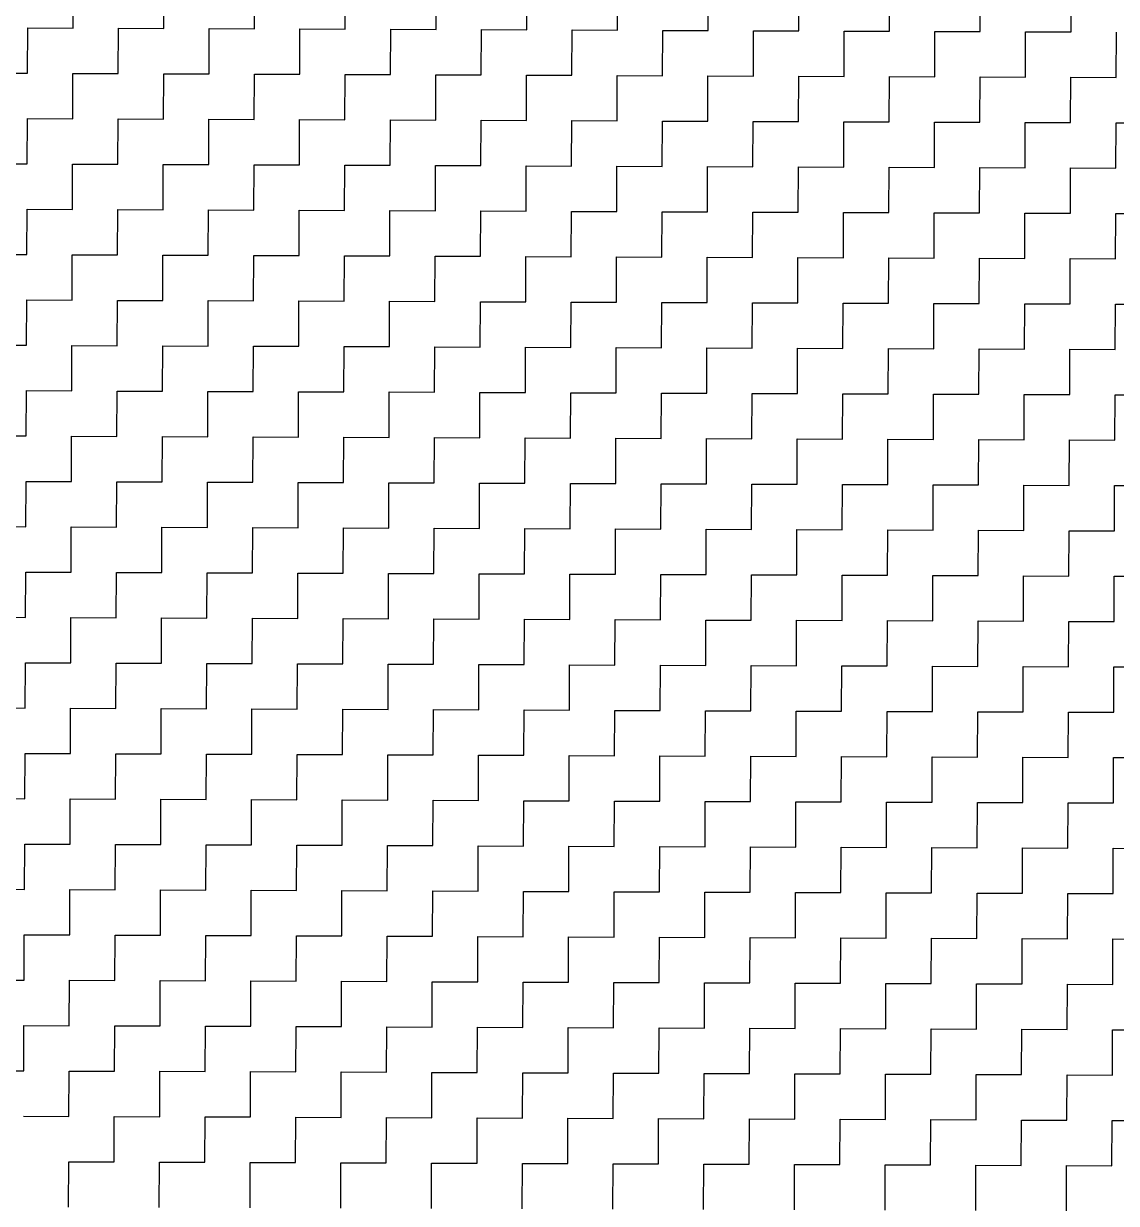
# Model space of a CAD drawing. Header units: metres. Extents: x 274536 to 279488, y 2074615 to 2078106.
# Drawn here: x 279005.1 to 279127.9, y 2076649.1 to 2076781.8 of the extents above; entities that cross this region are included whole.
import ezdxf

# ---------------------------------------------------------------- set-up
doc = ezdxf.new("R2010")
doc.units = ezdxf.units.M
doc.layers.add('POLY_HATCH', color=12, linetype='Continuous')

msp = doc.modelspace()

# ---------------------------------------------------------------- linework, layer by layer
at = {"layer": 'POLY_HATCH', "linetype": 'Continuous'}
for p, q in [((279010.63, 2076781.3), (279010.65, 2076786.4)), ((279020.83, 2076781.26), (279020.85, 2076786.36)), ((279031.03, 2076781.22), (279031.05, 2076786.32)), ((279041.23, 2076781.18), (279041.25, 2076786.28)), ((279051.44, 2076781.14), (279051.46, 2076786.24)), ((279061.64, 2076781.1), (279061.66, 2076786.2)), ((279071.84, 2076781.06), (279071.86, 2076786.16)), ((279082.04, 2076781.02), (279082.06, 2076786.12)), ((279092.24, 2076780.98), (279092.26, 2076786.08)), ((279102.44, 2076780.94), (279102.46, 2076786.04)), ((279112.64, 2076780.9), (279112.66, 2076786)), ((279122.84, 2076780.86), (279122.86, 2076785.97)), ((279005.51, 2076776.22), (279005.53, 2076781.32)), ((279005.53, 2076781.32), (279010.63, 2076781.3)), ((279015.71, 2076776.18), (279015.73, 2076781.28)), ((279015.73, 2076781.28), (279020.83, 2076781.26)), ((279025.91, 2076776.14), (279025.93, 2076781.24)), ((279025.93, 2076781.24), (279031.03, 2076781.22)), ((279036.11, 2076776.1), (279036.13, 2076781.2)), ((279036.13, 2076781.2), (279041.23, 2076781.18)), ((279046.32, 2076776.06), (279046.34, 2076781.16)), ((279046.34, 2076781.16), (279051.44, 2076781.14)), ((279056.52, 2076776.02), (279056.54, 2076781.12)), ((279056.54, 2076781.12), (279061.64, 2076781.1)), ((279066.72, 2076775.98), (279066.74, 2076781.08)), ((279066.74, 2076781.08), (279071.84, 2076781.06)), ((279076.92, 2076775.94), (279076.94, 2076781.04)), ((279076.94, 2076781.04), (279082.04, 2076781.02)), ((279087.12, 2076775.9), (279087.14, 2076781)), ((279087.14, 2076781), (279092.24, 2076780.98)), ((279097.32, 2076775.86), (279097.34, 2076780.96)), ((279097.34, 2076780.96), (279102.44, 2076780.94)), ((279107.52, 2076775.82), (279107.54, 2076780.92)), ((279107.54, 2076780.92), (279112.64, 2076780.9)), ((279117.72, 2076775.78), (279117.74, 2076780.88)), ((279117.74, 2076780.88), (279122.84, 2076780.86)), ((279127.92, 2076775.74), (279127.94, 2076780.85)), ((279000.41, 2076776.24), (279005.51, 2076776.22)), ((279010.59, 2076771.1), (279010.61, 2076776.2)), ((279010.61, 2076776.2), (279015.71, 2076776.18)), ((279020.79, 2076771.06), (279020.81, 2076776.16)), ((279020.81, 2076776.16), (279025.91, 2076776.14)), ((279030.99, 2076771.02), (279031.01, 2076776.12)), ((279031.01, 2076776.12), (279036.11, 2076776.1)), ((279041.2, 2076770.98), (279041.22, 2076776.08)), ((279041.22, 2076776.08), (279046.32, 2076776.06)), ((279051.4, 2076770.94), (279051.42, 2076776.04)), ((279051.42, 2076776.04), (279056.52, 2076776.02)), ((279061.6, 2076770.9), (279061.62, 2076776)), ((279061.62, 2076776), (279066.72, 2076775.98)), ((279071.8, 2076770.86), (279071.82, 2076775.96)), ((279071.82, 2076775.96), (279076.92, 2076775.94)), ((279082, 2076770.82), (279082.02, 2076775.92)), ((279082.02, 2076775.92), (279087.12, 2076775.9)), ((279092.2, 2076770.78), (279092.22, 2076775.88)), ((279092.22, 2076775.88), (279097.32, 2076775.86)), ((279102.4, 2076770.74), (279102.42, 2076775.84)), ((279102.42, 2076775.84), (279107.52, 2076775.82)), ((279112.6, 2076770.7), (279112.62, 2076775.8)), ((279112.62, 2076775.8), (279117.72, 2076775.78)), ((279122.8, 2076770.66), (279122.82, 2076775.76)), ((279122.82, 2076775.76), (279127.92, 2076775.74)), ((279005.47, 2076766.02), (279005.49, 2076771.12)), ((279005.49, 2076771.12), (279010.59, 2076771.1)), ((279015.67, 2076765.98), (279015.69, 2076771.08)), ((279015.69, 2076771.08), (279020.79, 2076771.06)), ((279025.87, 2076765.94), (279025.89, 2076771.04)), ((279025.89, 2076771.04), (279030.99, 2076771.02)), ((279036.08, 2076765.9), (279036.1, 2076771)), ((279036.1, 2076771), (279041.2, 2076770.98)), ((279046.28, 2076765.86), (279046.3, 2076770.96)), ((279046.3, 2076770.96), (279051.4, 2076770.94)), ((279056.48, 2076765.82), (279056.5, 2076770.92)), ((279056.5, 2076770.92), (279061.6, 2076770.9)), ((279066.68, 2076765.78), (279066.7, 2076770.88)), ((279066.7, 2076770.88), (279071.8, 2076770.86)), ((279076.88, 2076765.74), (279076.9, 2076770.84)), ((279076.9, 2076770.84), (279082, 2076770.82)), ((279087.08, 2076765.7), (279087.1, 2076770.8)), ((279087.1, 2076770.8), (279092.2, 2076770.78)), ((279097.28, 2076765.66), (279097.3, 2076770.76)), ((279097.3, 2076770.76), (279102.4, 2076770.74)), ((279107.48, 2076765.62), (279107.5, 2076770.72)), ((279107.5, 2076770.72), (279112.6, 2076770.7)), ((279117.68, 2076765.58), (279117.7, 2076770.68)), ((279117.7, 2076770.68), (279122.8, 2076770.66)), ((279127.89, 2076765.54), (279127.91, 2076770.64)), ((279127.91, 2076770.64), (279133.01, 2076770.62)), ((279000.37, 2076766.04), (279005.47, 2076766.02)), ((279010.55, 2076760.9), (279010.57, 2076766)), ((279010.57, 2076766), (279015.67, 2076765.98)), ((279020.75, 2076760.86), (279020.77, 2076765.96)), ((279020.77, 2076765.96), (279025.87, 2076765.94)), ((279030.96, 2076760.82), (279030.97, 2076765.92)), ((279030.97, 2076765.92), (279036.08, 2076765.9)), ((279041.16, 2076760.78), (279041.18, 2076765.88)), ((279041.18, 2076765.88), (279046.28, 2076765.86)), ((279051.36, 2076760.74), (279051.38, 2076765.84)), ((279051.38, 2076765.84), (279056.48, 2076765.82)), ((279061.56, 2076760.7), (279061.58, 2076765.8)), ((279061.58, 2076765.8), (279066.68, 2076765.78)), ((279071.76, 2076760.66), (279071.78, 2076765.76)), ((279071.78, 2076765.76), (279076.88, 2076765.74)), ((279081.96, 2076760.62), (279081.98, 2076765.72)), ((279081.98, 2076765.72), (279087.08, 2076765.7)), ((279092.16, 2076760.58), (279092.18, 2076765.68)), ((279092.18, 2076765.68), (279097.28, 2076765.66)), ((279102.36, 2076760.54), (279102.38, 2076765.64)), ((279102.38, 2076765.64), (279107.48, 2076765.62)), ((279112.56, 2076760.5), (279112.58, 2076765.6)), ((279112.58, 2076765.6), (279117.68, 2076765.58)), ((279122.77, 2076760.46), (279122.79, 2076765.56)), ((279122.79, 2076765.56), (279127.89, 2076765.54)), ((279005.43, 2076755.81), (279005.45, 2076760.91)), ((279005.45, 2076760.91), (279010.55, 2076760.9)), ((279015.63, 2076755.77), (279015.65, 2076760.88)), ((279015.65, 2076760.88), (279020.75, 2076760.86)), ((279025.83, 2076755.74), (279025.85, 2076760.84)), ((279025.85, 2076760.84), (279030.96, 2076760.82)), ((279036.04, 2076755.7), (279036.06, 2076760.8)), ((279036.06, 2076760.8), (279041.16, 2076760.78)), ((279046.24, 2076755.66), (279046.26, 2076760.76)), ((279046.26, 2076760.76), (279051.36, 2076760.74)), ((279056.44, 2076755.62), (279056.46, 2076760.72)), ((279056.46, 2076760.72), (279061.56, 2076760.7)), ((279066.64, 2076755.58), (279066.66, 2076760.68)), ((279066.66, 2076760.68), (279071.76, 2076760.66)), ((279076.84, 2076755.54), (279076.86, 2076760.64)), ((279076.86, 2076760.64), (279081.96, 2076760.62)), ((279087.04, 2076755.5), (279087.06, 2076760.6)), ((279087.06, 2076760.6), (279092.16, 2076760.58)), ((279097.24, 2076755.46), (279097.26, 2076760.56)), ((279097.26, 2076760.56), (279102.36, 2076760.54)), ((279107.44, 2076755.42), (279107.46, 2076760.52)), ((279107.46, 2076760.52), (279112.56, 2076760.5)), ((279117.65, 2076755.38), (279117.66, 2076760.48)), ((279117.66, 2076760.48), (279122.77, 2076760.46)), ((279127.85, 2076755.34), (279127.87, 2076760.44)), ((279127.87, 2076760.44), (279132.97, 2076760.42)), ((279000.33, 2076755.83), (279005.43, 2076755.81)), ((279010.51, 2076750.69), (279010.53, 2076755.79)), ((279010.53, 2076755.79), (279015.63, 2076755.77)), ((279020.71, 2076750.65), (279020.73, 2076755.76)), ((279020.73, 2076755.76), (279025.83, 2076755.74)), ((279030.92, 2076750.62), (279030.94, 2076755.72)), ((279030.94, 2076755.72), (279036.04, 2076755.7)), ((279041.12, 2076750.58), (279041.14, 2076755.68)), ((279041.14, 2076755.68), (279046.24, 2076755.66)), ((279051.32, 2076750.54), (279051.34, 2076755.64)), ((279051.34, 2076755.64), (279056.44, 2076755.62)), ((279061.52, 2076750.5), (279061.54, 2076755.6)), ((279061.54, 2076755.6), (279066.64, 2076755.58)), ((279071.72, 2076750.46), (279071.74, 2076755.56)), ((279071.74, 2076755.56), (279076.84, 2076755.54)), ((279081.92, 2076750.42), (279081.94, 2076755.52)), ((279081.94, 2076755.52), (279087.04, 2076755.5)), ((279092.12, 2076750.38), (279092.14, 2076755.48)), ((279092.14, 2076755.48), (279097.24, 2076755.46)), ((279102.32, 2076750.34), (279102.34, 2076755.44)), ((279102.34, 2076755.44), (279107.44, 2076755.42)), ((279112.52, 2076750.3), (279112.54, 2076755.4)), ((279112.54, 2076755.4), (279117.65, 2076755.38)), ((279122.73, 2076750.26), (279122.75, 2076755.36)), ((279122.75, 2076755.36), (279127.85, 2076755.34)), ((279005.39, 2076745.61), (279005.41, 2076750.71)), ((279005.41, 2076750.71), (279010.51, 2076750.69)), ((279015.59, 2076745.57), (279015.61, 2076750.67)), ((279015.61, 2076750.67), (279020.71, 2076750.65)), ((279025.8, 2076745.53), (279025.82, 2076750.64)), ((279025.82, 2076750.64), (279030.92, 2076750.62)), ((279036, 2076745.5), (279036.02, 2076750.6)), ((279036.02, 2076750.6), (279041.12, 2076750.58)), ((279046.2, 2076745.46), (279046.22, 2076750.56)), ((279046.22, 2076750.56), (279051.32, 2076750.54)), ((279056.4, 2076745.42), (279056.42, 2076750.52)), ((279056.42, 2076750.52), (279061.52, 2076750.5)), ((279066.6, 2076745.38), (279066.62, 2076750.48)), ((279066.62, 2076750.48), (279071.72, 2076750.46)), ((279076.8, 2076745.34), (279076.82, 2076750.44)), ((279076.82, 2076750.44), (279081.92, 2076750.42)), ((279087, 2076745.3), (279087.02, 2076750.4)), ((279087.02, 2076750.4), (279092.12, 2076750.38)), ((279097.2, 2076745.26), (279097.22, 2076750.36)), ((279097.22, 2076750.36), (279102.32, 2076750.34)), ((279107.4, 2076745.22), (279107.42, 2076750.32)), ((279107.42, 2076750.32), (279112.52, 2076750.3)), ((279117.61, 2076745.18), (279117.63, 2076750.28)), ((279117.63, 2076750.28), (279122.73, 2076750.26)), ((279127.81, 2076745.14), (279127.83, 2076750.24)), ((279127.83, 2076750.24), (279132.93, 2076750.22)), ((279000.29, 2076745.63), (279005.39, 2076745.61)), ((279010.47, 2076740.49), (279010.49, 2076745.59)), ((279010.49, 2076745.59), (279015.59, 2076745.57)), ((279020.68, 2076740.45), (279020.7, 2076745.55)), ((279020.7, 2076745.55), (279025.8, 2076745.53)), ((279030.88, 2076740.41), (279030.9, 2076745.51)), ((279030.9, 2076745.51), (279036, 2076745.5)), ((279041.08, 2076740.37), (279041.1, 2076745.48)), ((279041.1, 2076745.48), (279046.2, 2076745.46)), ((279051.28, 2076740.34), (279051.3, 2076745.44)), ((279051.3, 2076745.44), (279056.4, 2076745.42)), ((279061.48, 2076740.3), (279061.5, 2076745.4)), ((279061.5, 2076745.4), (279066.6, 2076745.38)), ((279071.68, 2076740.26), (279071.7, 2076745.36)), ((279071.7, 2076745.36), (279076.8, 2076745.34)), ((279081.88, 2076740.22), (279081.9, 2076745.32)), ((279081.9, 2076745.32), (279087, 2076745.3)), ((279092.08, 2076740.18), (279092.1, 2076745.28)), ((279092.1, 2076745.28), (279097.2, 2076745.26)), ((279102.28, 2076740.14), (279102.3, 2076745.24)), ((279102.3, 2076745.24), (279107.4, 2076745.22)), ((279112.49, 2076740.1), (279112.51, 2076745.2)), ((279112.51, 2076745.2), (279117.61, 2076745.18)), ((279122.69, 2076740.06), (279122.71, 2076745.16)), ((279122.71, 2076745.16), (279127.81, 2076745.14)), ((279005.35, 2076735.41), (279005.37, 2076740.51)), ((279005.37, 2076740.51), (279010.47, 2076740.49)), ((279015.56, 2076735.37), (279015.57, 2076740.47)), ((279015.57, 2076740.47), (279020.68, 2076740.45)), ((279025.76, 2076735.33), (279025.78, 2076740.43)), ((279025.78, 2076740.43), (279030.88, 2076740.41)), ((279035.96, 2076735.29), (279035.98, 2076740.39)), ((279035.98, 2076740.39), (279041.08, 2076740.37)), ((279046.16, 2076735.25), (279046.18, 2076740.36)), ((279046.18, 2076740.36), (279051.28, 2076740.34)), ((279056.36, 2076735.22), (279056.38, 2076740.32)), ((279056.38, 2076740.32), (279061.48, 2076740.3)), ((279066.56, 2076735.18), (279066.58, 2076740.28)), ((279066.58, 2076740.28), (279071.68, 2076740.26)), ((279076.76, 2076735.14), (279076.78, 2076740.24)), ((279076.78, 2076740.24), (279081.88, 2076740.22)), ((279086.96, 2076735.1), (279086.98, 2076740.2)), ((279086.98, 2076740.2), (279092.08, 2076740.18)), ((279097.16, 2076735.06), (279097.18, 2076740.16)), ((279097.18, 2076740.16), (279102.28, 2076740.14)), ((279107.37, 2076735.02), (279107.39, 2076740.12)), ((279107.39, 2076740.12), (279112.49, 2076740.1)), ((279117.57, 2076734.98), (279117.59, 2076740.08)), ((279117.59, 2076740.08), (279122.69, 2076740.06)), ((279127.77, 2076734.94), (279127.79, 2076740.04)), ((279127.79, 2076740.04), (279132.89, 2076740.02)), ((279000.25, 2076735.43), (279005.35, 2076735.41)), ((279010.43, 2076730.29), (279010.45, 2076735.39)), ((279010.45, 2076735.39), (279015.56, 2076735.37)), ((279020.64, 2076730.25), (279020.66, 2076735.35)), ((279020.66, 2076735.35), (279025.76, 2076735.33)), ((279030.84, 2076730.21), (279030.86, 2076735.31)), ((279030.86, 2076735.31), (279035.96, 2076735.29)), ((279041.04, 2076730.17), (279041.06, 2076735.27)), ((279041.06, 2076735.27), (279046.16, 2076735.25)), ((279051.24, 2076730.13), (279051.26, 2076735.24)), ((279051.26, 2076735.24), (279056.36, 2076735.22)), ((279061.44, 2076730.1), (279061.46, 2076735.2)), ((279061.46, 2076735.2), (279066.56, 2076735.18)), ((279071.64, 2076730.06), (279071.66, 2076735.16)), ((279071.66, 2076735.16), (279076.76, 2076735.14)), ((279081.84, 2076730.02), (279081.86, 2076735.12)), ((279081.86, 2076735.12), (279086.96, 2076735.1)), ((279092.04, 2076729.98), (279092.06, 2076735.08)), ((279092.06, 2076735.08), (279097.16, 2076735.06)), ((279102.25, 2076729.94), (279102.26, 2076735.04)), ((279102.26, 2076735.04), (279107.37, 2076735.02)), ((279112.45, 2076729.9), (279112.47, 2076735)), ((279112.47, 2076735), (279117.57, 2076734.98)), ((279122.65, 2076729.86), (279122.67, 2076734.96)), ((279122.67, 2076734.96), (279127.77, 2076734.94)), ((279005.31, 2076725.21), (279005.33, 2076730.31)), ((279005.33, 2076730.31), (279010.43, 2076730.29)), ((279015.52, 2076725.17), (279015.54, 2076730.27)), ((279015.54, 2076730.27), (279020.64, 2076730.25)), ((279025.72, 2076725.13), (279025.74, 2076730.23)), ((279025.74, 2076730.23), (279030.84, 2076730.21)), ((279035.92, 2076725.09), (279035.94, 2076730.19)), ((279035.94, 2076730.19), (279041.04, 2076730.17)), ((279046.12, 2076725.05), (279046.14, 2076730.15)), ((279046.14, 2076730.15), (279051.24, 2076730.13)), ((279056.32, 2076725.01), (279056.34, 2076730.11)), ((279056.34, 2076730.11), (279061.44, 2076730.1)), ((279066.52, 2076724.97), (279066.54, 2076730.08)), ((279066.54, 2076730.08), (279071.64, 2076730.06)), ((279076.72, 2076724.94), (279076.74, 2076730.04)), ((279076.74, 2076730.04), (279081.84, 2076730.02)), ((279086.92, 2076724.9), (279086.94, 2076730)), ((279086.94, 2076730), (279092.04, 2076729.98)), ((279097.12, 2076724.86), (279097.14, 2076729.96)), ((279097.14, 2076729.96), (279102.25, 2076729.94)), ((279107.33, 2076724.82), (279107.35, 2076729.92)), ((279107.35, 2076729.92), (279112.45, 2076729.9)), ((279117.53, 2076724.78), (279117.55, 2076729.88)), ((279117.55, 2076729.88), (279122.65, 2076729.86)), ((279127.73, 2076724.74), (279127.75, 2076729.84)), ((279127.75, 2076729.84), (279132.85, 2076729.82)), ((279000.21, 2076725.23), (279005.31, 2076725.21)), ((279010.4, 2076720.09), (279010.42, 2076725.19)), ((279010.42, 2076725.19), (279015.52, 2076725.17)), ((279020.6, 2076720.05), (279020.62, 2076725.15)), ((279020.62, 2076725.15), (279025.72, 2076725.13)), ((279030.8, 2076720.01), (279030.82, 2076725.11)), ((279030.82, 2076725.11), (279035.92, 2076725.09)), ((279041, 2076719.97), (279041.02, 2076725.07)), ((279041.02, 2076725.07), (279046.12, 2076725.05)), ((279051.2, 2076719.93), (279051.22, 2076725.03)), ((279051.22, 2076725.03), (279056.32, 2076725.01)), ((279061.4, 2076719.89), (279061.42, 2076724.99)), ((279061.42, 2076724.99), (279066.52, 2076724.97)), ((279071.6, 2076719.85), (279071.62, 2076724.96)), ((279071.62, 2076724.96), (279076.72, 2076724.94)), ((279081.8, 2076719.82), (279081.82, 2076724.92)), ((279081.82, 2076724.92), (279086.92, 2076724.9)), ((279092, 2076719.78), (279092.02, 2076724.88)), ((279092.02, 2076724.88), (279097.12, 2076724.86)), ((279102.21, 2076719.74), (279102.23, 2076724.84)), ((279102.23, 2076724.84), (279107.33, 2076724.82)), ((279112.41, 2076719.7), (279112.43, 2076724.8)), ((279112.43, 2076724.8), (279117.53, 2076724.78)), ((279122.61, 2076719.66), (279122.63, 2076724.76)), ((279122.63, 2076724.76), (279127.73, 2076724.74)), ((279005.28, 2076715.01), (279005.3, 2076720.11)), ((279005.3, 2076720.11), (279010.4, 2076720.09)), ((279015.48, 2076714.97), (279015.5, 2076720.07)), ((279015.5, 2076720.07), (279020.6, 2076720.05)), ((279025.68, 2076714.93), (279025.7, 2076720.03)), ((279025.7, 2076720.03), (279030.8, 2076720.01)), ((279035.88, 2076714.89), (279035.9, 2076719.99)), ((279035.9, 2076719.99), (279041, 2076719.97)), ((279046.08, 2076714.85), (279046.1, 2076719.95)), ((279046.1, 2076719.95), (279051.2, 2076719.93)), ((279056.28, 2076714.81), (279056.3, 2076719.91)), ((279056.3, 2076719.91), (279061.4, 2076719.89)), ((279066.48, 2076714.77), (279066.5, 2076719.87)), ((279066.5, 2076719.87), (279071.6, 2076719.85)), ((279076.68, 2076714.73), (279076.7, 2076719.84)), ((279076.7, 2076719.84), (279081.8, 2076719.82)), ((279086.88, 2076714.7), (279086.9, 2076719.8)), ((279086.9, 2076719.8), (279092, 2076719.78)), ((279097.09, 2076714.66), (279097.11, 2076719.76)), ((279097.11, 2076719.76), (279102.21, 2076719.74)), ((279107.29, 2076714.62), (279107.31, 2076719.72)), ((279107.31, 2076719.72), (279112.41, 2076719.7)), ((279117.49, 2076714.58), (279117.51, 2076719.68)), ((279117.51, 2076719.68), (279122.61, 2076719.66)), ((279127.69, 2076714.54), (279127.71, 2076719.64)), ((279127.71, 2076719.64), (279132.81, 2076719.62)), ((279000.17, 2076715.03), (279005.28, 2076715.01)), ((279010.36, 2076709.89), (279010.38, 2076714.99)), ((279010.38, 2076714.99), (279015.48, 2076714.97)), ((279020.56, 2076709.85), (279020.58, 2076714.95)), ((279020.58, 2076714.95), (279025.68, 2076714.93)), ((279030.76, 2076709.81), (279030.78, 2076714.91)), ((279030.78, 2076714.91), (279035.88, 2076714.89)), ((279040.96, 2076709.77), (279040.98, 2076714.87)), ((279040.98, 2076714.87), (279046.08, 2076714.85)), ((279051.16, 2076709.73), (279051.18, 2076714.83)), ((279051.18, 2076714.83), (279056.28, 2076714.81)), ((279061.36, 2076709.69), (279061.38, 2076714.79)), ((279061.38, 2076714.79), (279066.48, 2076714.77)), ((279071.56, 2076709.65), (279071.58, 2076714.75)), ((279071.58, 2076714.75), (279076.68, 2076714.73)), ((279081.76, 2076709.61), (279081.78, 2076714.71)), ((279081.78, 2076714.71), (279086.88, 2076714.7)), ((279091.97, 2076709.57), (279091.99, 2076714.68)), ((279091.99, 2076714.68), (279097.09, 2076714.66)), ((279102.17, 2076709.54), (279102.19, 2076714.64)), ((279102.19, 2076714.64), (279107.29, 2076714.62)), ((279112.37, 2076709.5), (279112.39, 2076714.6)), ((279112.39, 2076714.6), (279117.49, 2076714.58)), ((279122.57, 2076709.46), (279122.59, 2076714.56)), ((279122.59, 2076714.56), (279127.69, 2076714.54)), ((279005.24, 2076704.81), (279005.26, 2076709.91)), ((279005.26, 2076709.91), (279010.36, 2076709.89)), ((279015.44, 2076704.77), (279015.46, 2076709.87)), ((279015.46, 2076709.87), (279020.56, 2076709.85)), ((279025.64, 2076704.73), (279025.66, 2076709.83)), ((279025.66, 2076709.83), (279030.76, 2076709.81)), ((279035.84, 2076704.69), (279035.86, 2076709.79)), ((279035.86, 2076709.79), (279040.96, 2076709.77)), ((279046.04, 2076704.65), (279046.06, 2076709.75)), ((279046.06, 2076709.75), (279051.16, 2076709.73)), ((279056.24, 2076704.61), (279056.26, 2076709.71)), ((279056.26, 2076709.71), (279061.36, 2076709.69)), ((279066.44, 2076704.57), (279066.46, 2076709.67)), ((279066.46, 2076709.67), (279071.56, 2076709.65)), ((279076.64, 2076704.53), (279076.66, 2076709.63)), ((279076.66, 2076709.63), (279081.76, 2076709.61)), ((279086.85, 2076704.49), (279086.86, 2076709.59)), ((279086.86, 2076709.59), (279091.97, 2076709.57)), ((279097.05, 2076704.45), (279097.07, 2076709.56)), ((279097.07, 2076709.56), (279102.17, 2076709.54)), ((279107.25, 2076704.42), (279107.27, 2076709.52)), ((279107.27, 2076709.52), (279112.37, 2076709.5)), ((279117.45, 2076704.38), (279117.47, 2076709.48)), ((279117.47, 2076709.48), (279122.57, 2076709.46)), ((279127.65, 2076704.34), (279127.67, 2076709.44)), ((279127.67, 2076709.44), (279132.77, 2076709.42)), ((279000.14, 2076704.83), (279005.24, 2076704.81)), ((279010.32, 2076699.69), (279010.34, 2076704.79)), ((279010.34, 2076704.79), (279015.44, 2076704.77)), ((279020.52, 2076699.65), (279020.54, 2076704.75)), ((279020.54, 2076704.75), (279025.64, 2076704.73)), ((279030.72, 2076699.61), (279030.74, 2076704.71)), ((279030.74, 2076704.71), (279035.84, 2076704.69)), ((279040.92, 2076699.57), (279040.94, 2076704.67)), ((279040.94, 2076704.67), (279046.04, 2076704.65)), ((279051.12, 2076699.53), (279051.14, 2076704.63)), ((279051.14, 2076704.63), (279056.24, 2076704.61)), ((279061.32, 2076699.49), (279061.34, 2076704.59)), ((279061.34, 2076704.59), (279066.44, 2076704.57)), ((279071.52, 2076699.45), (279071.54, 2076704.55)), ((279071.54, 2076704.55), (279076.64, 2076704.53)), ((279081.72, 2076699.41), (279081.74, 2076704.51)), ((279081.74, 2076704.51), (279086.85, 2076704.49)), ((279091.93, 2076699.37), (279091.95, 2076704.47)), ((279091.95, 2076704.47), (279097.05, 2076704.45)), ((279102.13, 2076699.33), (279102.15, 2076704.43)), ((279102.15, 2076704.43), (279107.25, 2076704.42)), ((279112.33, 2076699.3), (279112.35, 2076704.4)), ((279112.35, 2076704.4), (279117.45, 2076704.38)), ((279122.53, 2076699.26), (279122.55, 2076704.36)), ((279122.55, 2076704.36), (279127.65, 2076704.34)), ((279005.2, 2076694.61), (279005.22, 2076699.71)), ((279005.22, 2076699.71), (279010.32, 2076699.69)), ((279015.4, 2076694.57), (279015.42, 2076699.67)), ((279015.42, 2076699.67), (279020.52, 2076699.65)), ((279025.6, 2076694.53), (279025.62, 2076699.63)), ((279025.62, 2076699.63), (279030.72, 2076699.61)), ((279035.8, 2076694.49), (279035.82, 2076699.59)), ((279035.82, 2076699.59), (279040.92, 2076699.57)), ((279046, 2076694.45), (279046.02, 2076699.55)), ((279046.02, 2076699.55), (279051.12, 2076699.53)), ((279056.2, 2076694.41), (279056.22, 2076699.51)), ((279056.22, 2076699.51), (279061.32, 2076699.49)), ((279066.4, 2076694.37), (279066.42, 2076699.47)), ((279066.42, 2076699.47), (279071.52, 2076699.45)), ((279076.6, 2076694.33), (279076.62, 2076699.43)), ((279076.62, 2076699.43), (279081.72, 2076699.41)), ((279086.81, 2076694.29), (279086.83, 2076699.39)), ((279086.83, 2076699.39), (279091.93, 2076699.37)), ((279097.01, 2076694.25), (279097.03, 2076699.35)), ((279097.03, 2076699.35), (279102.13, 2076699.33)), ((279107.21, 2076694.21), (279107.23, 2076699.31)), ((279107.23, 2076699.31), (279112.33, 2076699.3)), ((279117.41, 2076694.17), (279117.43, 2076699.28)), ((279117.43, 2076699.28), (279122.53, 2076699.26)), ((279127.61, 2076694.14), (279127.63, 2076699.24)), ((279127.63, 2076699.24), (279132.73, 2076699.22)), ((279000.1, 2076694.63), (279005.2, 2076694.61)), ((279010.28, 2076689.49), (279010.3, 2076694.59)), ((279010.3, 2076694.59), (279015.4, 2076694.57)), ((279020.48, 2076689.45), (279020.5, 2076694.55)), ((279020.5, 2076694.55), (279025.6, 2076694.53)), ((279030.68, 2076689.41), (279030.7, 2076694.51)), ((279030.7, 2076694.51), (279035.8, 2076694.49)), ((279040.88, 2076689.37), (279040.9, 2076694.47)), ((279040.9, 2076694.47), (279046, 2076694.45)), ((279051.08, 2076689.33), (279051.1, 2076694.43)), ((279051.1, 2076694.43), (279056.2, 2076694.41)), ((279061.28, 2076689.29), (279061.3, 2076694.39)), ((279061.3, 2076694.39), (279066.4, 2076694.37)), ((279071.48, 2076689.25), (279071.5, 2076694.35)), ((279071.5, 2076694.35), (279076.6, 2076694.33)), ((279081.69, 2076689.21), (279081.71, 2076694.31)), ((279081.71, 2076694.31), (279086.81, 2076694.29)), ((279091.89, 2076689.17), (279091.91, 2076694.27)), ((279091.91, 2076694.27), (279097.01, 2076694.25)), ((279102.09, 2076689.13), (279102.11, 2076694.23)), ((279102.11, 2076694.23), (279107.21, 2076694.21)), ((279112.29, 2076689.09), (279112.31, 2076694.19)), ((279112.31, 2076694.19), (279117.41, 2076694.17)), ((279122.49, 2076689.05), (279122.51, 2076694.16)), ((279122.51, 2076694.16), (279127.61, 2076694.14)), ((279005.16, 2076684.41), (279005.18, 2076689.51)), ((279005.18, 2076689.51), (279010.28, 2076689.49)), ((279015.36, 2076684.37), (279015.38, 2076689.47)), ((279015.38, 2076689.47), (279020.48, 2076689.45)), ((279025.56, 2076684.33), (279025.58, 2076689.43)), ((279025.58, 2076689.43), (279030.68, 2076689.41)), ((279035.76, 2076684.29), (279035.78, 2076689.39)), ((279035.78, 2076689.39), (279040.88, 2076689.37)), ((279045.96, 2076684.25), (279045.98, 2076689.35)), ((279045.98, 2076689.35), (279051.08, 2076689.33)), ((279056.16, 2076684.21), (279056.18, 2076689.31)), ((279056.18, 2076689.31), (279061.28, 2076689.29)), ((279066.36, 2076684.17), (279066.38, 2076689.27)), ((279066.38, 2076689.27), (279071.48, 2076689.25)), ((279076.57, 2076684.13), (279076.59, 2076689.23)), ((279076.59, 2076689.23), (279081.69, 2076689.21)), ((279086.77, 2076684.09), (279086.79, 2076689.19)), ((279086.79, 2076689.19), (279091.89, 2076689.17)), ((279096.97, 2076684.05), (279096.99, 2076689.15)), ((279096.99, 2076689.15), (279102.09, 2076689.13)), ((279107.17, 2076684.01), (279107.19, 2076689.11)), ((279107.19, 2076689.11), (279112.29, 2076689.09)), ((279117.37, 2076683.97), (279117.39, 2076689.07)), ((279117.39, 2076689.07), (279122.49, 2076689.05)), ((279127.57, 2076683.93), (279127.59, 2076689.03)), ((279127.59, 2076689.03), (279132.69, 2076689.02)), ((279000.06, 2076684.43), (279005.16, 2076684.41)), ((279010.24, 2076679.29), (279010.26, 2076684.39)), ((279010.26, 2076684.39), (279015.36, 2076684.37)), ((279020.44, 2076679.25), (279020.46, 2076684.35)), ((279020.46, 2076684.35), (279025.56, 2076684.33)), ((279030.64, 2076679.21), (279030.66, 2076684.31)), ((279030.66, 2076684.31), (279035.76, 2076684.29)), ((279040.84, 2076679.17), (279040.86, 2076684.27)), ((279040.86, 2076684.27), (279045.96, 2076684.25)), ((279051.04, 2076679.13), (279051.06, 2076684.23)), ((279051.06, 2076684.23), (279056.16, 2076684.21)), ((279061.24, 2076679.09), (279061.26, 2076684.19)), ((279061.26, 2076684.19), (279066.36, 2076684.17)), ((279071.45, 2076679.05), (279071.46, 2076684.15)), ((279071.46, 2076684.15), (279076.57, 2076684.13)), ((279081.65, 2076679.01), (279081.67, 2076684.11)), ((279081.67, 2076684.11), (279086.77, 2076684.09)), ((279091.85, 2076678.97), (279091.87, 2076684.07)), ((279091.87, 2076684.07), (279096.97, 2076684.05)), ((279102.05, 2076678.93), (279102.07, 2076684.03)), ((279102.07, 2076684.03), (279107.17, 2076684.01)), ((279112.25, 2076678.89), (279112.27, 2076683.99)), ((279112.27, 2076683.99), (279117.37, 2076683.97)), ((279122.45, 2076678.85), (279122.47, 2076683.95)), ((279122.47, 2076683.95), (279127.57, 2076683.93)), ((279005.12, 2076674.21), (279005.14, 2076679.31)), ((279005.14, 2076679.31), (279010.24, 2076679.29)), ((279015.32, 2076674.17), (279015.34, 2076679.27)), ((279015.34, 2076679.27), (279020.44, 2076679.25)), ((279025.52, 2076674.13), (279025.54, 2076679.23)), ((279025.54, 2076679.23), (279030.64, 2076679.21)), ((279035.72, 2076674.09), (279035.74, 2076679.19)), ((279035.74, 2076679.19), (279040.84, 2076679.17)), ((279045.92, 2076674.05), (279045.94, 2076679.15)), ((279045.94, 2076679.15), (279051.04, 2076679.13)), ((279056.12, 2076674.01), (279056.14, 2076679.11)), ((279056.14, 2076679.11), (279061.24, 2076679.09)), ((279066.32, 2076673.97), (279066.34, 2076679.07)), ((279066.34, 2076679.07), (279071.45, 2076679.05)), ((279076.53, 2076673.93), (279076.55, 2076679.03)), ((279076.55, 2076679.03), (279081.65, 2076679.01)), ((279086.73, 2076673.89), (279086.75, 2076678.99)), ((279086.75, 2076678.99), (279091.85, 2076678.97)), ((279096.93, 2076673.85), (279096.95, 2076678.95)), ((279096.95, 2076678.95), (279102.05, 2076678.93)), ((279107.13, 2076673.81), (279107.15, 2076678.91)), ((279107.15, 2076678.91), (279112.25, 2076678.89)), ((279117.33, 2076673.77), (279117.35, 2076678.87)), ((279117.35, 2076678.87), (279122.45, 2076678.85)), ((279127.53, 2076673.73), (279127.55, 2076678.83)), ((279127.55, 2076678.83), (279132.65, 2076678.81)), ((279000.02, 2076674.22), (279005.12, 2076674.21)), ((279010.2, 2076669.08), (279010.22, 2076674.19)), ((279010.22, 2076674.19), (279015.32, 2076674.17)), ((279020.4, 2076669.05), (279020.42, 2076674.15)), ((279020.42, 2076674.15), (279025.52, 2076674.13)), ((279030.6, 2076669.01), (279030.62, 2076674.11)), ((279030.62, 2076674.11), (279035.72, 2076674.09)), ((279040.8, 2076668.97), (279040.82, 2076674.07)), ((279040.82, 2076674.07), (279045.92, 2076674.05)), ((279051, 2076668.93), (279051.02, 2076674.03)), ((279051.02, 2076674.03), (279056.12, 2076674.01)), ((279061.2, 2076668.89), (279061.22, 2076673.99)), ((279061.22, 2076673.99), (279066.32, 2076673.97)), ((279071.41, 2076668.85), (279071.43, 2076673.95)), ((279071.43, 2076673.95), (279076.53, 2076673.93)), ((279081.61, 2076668.81), (279081.63, 2076673.91)), ((279081.63, 2076673.91), (279086.73, 2076673.89)), ((279091.81, 2076668.77), (279091.83, 2076673.87)), ((279091.83, 2076673.87), (279096.93, 2076673.85)), ((279102.01, 2076668.73), (279102.03, 2076673.83)), ((279102.03, 2076673.83), (279107.13, 2076673.81)), ((279112.21, 2076668.69), (279112.23, 2076673.79)), ((279112.23, 2076673.79), (279117.33, 2076673.77)), ((279122.41, 2076668.65), (279122.43, 2076673.75)), ((279122.43, 2076673.75), (279127.53, 2076673.73)), ((279005.08, 2076664), (279005.1, 2076669.1)), ((279005.1, 2076669.1), (279010.2, 2076669.08)), ((279015.28, 2076663.96), (279015.3, 2076669.07)), ((279015.3, 2076669.07), (279020.4, 2076669.05)), ((279025.48, 2076663.93), (279025.5, 2076669.03)), ((279025.5, 2076669.03), (279030.6, 2076669.01)), ((279035.68, 2076663.89), (279035.7, 2076668.99)), ((279035.7, 2076668.99), (279040.8, 2076668.97)), ((279045.88, 2076663.85), (279045.9, 2076668.95)), ((279045.9, 2076668.95), (279051, 2076668.93)), ((279056.08, 2076663.81), (279056.1, 2076668.91)), ((279056.1, 2076668.91), (279061.2, 2076668.89)), ((279066.29, 2076663.77), (279066.31, 2076668.87)), ((279066.31, 2076668.87), (279071.41, 2076668.85)), ((279076.49, 2076663.73), (279076.51, 2076668.83)), ((279076.51, 2076668.83), (279081.61, 2076668.81)), ((279086.69, 2076663.69), (279086.71, 2076668.79)), ((279086.71, 2076668.79), (279091.81, 2076668.77)), ((279096.89, 2076663.65), (279096.91, 2076668.75)), ((279096.91, 2076668.75), (279102.01, 2076668.73)), ((279107.09, 2076663.61), (279107.11, 2076668.71)), ((279107.11, 2076668.71), (279112.21, 2076668.69)), ((279117.29, 2076663.57), (279117.31, 2076668.67)), ((279117.31, 2076668.67), (279122.41, 2076668.65)), ((279127.49, 2076663.53), (279127.51, 2076668.63)), ((279127.51, 2076668.63), (279132.61, 2076668.61)), ((278999.98, 2076664.02), (279005.08, 2076664)), ((279010.16, 2076658.88), (279010.18, 2076663.98)), ((279010.18, 2076663.98), (279015.28, 2076663.96)), ((279020.36, 2076658.84), (279020.38, 2076663.95)), ((279020.38, 2076663.95), (279025.48, 2076663.93)), ((279030.56, 2076658.81), (279030.58, 2076663.91)), ((279030.58, 2076663.91), (279035.68, 2076663.89)), ((279040.76, 2076658.77), (279040.78, 2076663.87)), ((279040.78, 2076663.87), (279045.88, 2076663.85)), ((279050.96, 2076658.73), (279050.98, 2076663.83)), ((279050.98, 2076663.83), (279056.08, 2076663.81)), ((279061.17, 2076658.69), (279061.19, 2076663.79)), ((279061.19, 2076663.79), (279066.29, 2076663.77)), ((279071.37, 2076658.65), (279071.39, 2076663.75)), ((279071.39, 2076663.75), (279076.49, 2076663.73)), ((279081.57, 2076658.61), (279081.59, 2076663.71)), ((279081.59, 2076663.71), (279086.69, 2076663.69)), ((279091.77, 2076658.57), (279091.79, 2076663.67)), ((279091.79, 2076663.67), (279096.89, 2076663.65)), ((279101.97, 2076658.53), (279101.99, 2076663.63)), ((279101.99, 2076663.63), (279107.09, 2076663.61)), ((279112.17, 2076658.49), (279112.19, 2076663.59)), ((279112.19, 2076663.59), (279117.29, 2076663.57)), ((279122.37, 2076658.45), (279122.39, 2076663.55)), ((279122.39, 2076663.55), (279127.49, 2076663.53)), ((279005.06, 2076658.9), (279010.16, 2076658.88)), ((279015.24, 2076653.76), (279015.26, 2076658.86)), ((279015.26, 2076658.86), (279020.36, 2076658.84)), ((279025.44, 2076653.72), (279025.46, 2076658.82)), ((279025.46, 2076658.82), (279030.56, 2076658.81)), ((279035.64, 2076653.68), (279035.66, 2076658.79)), ((279035.66, 2076658.79), (279040.76, 2076658.77)), ((279045.84, 2076653.65), (279045.86, 2076658.75)), ((279045.86, 2076658.75), (279050.96, 2076658.73)), ((279056.05, 2076653.61), (279056.06, 2076658.71)), ((279056.06, 2076658.71), (279061.17, 2076658.69)), ((279066.25, 2076653.57), (279066.27, 2076658.67)), ((279066.27, 2076658.67), (279071.37, 2076658.65)), ((279076.45, 2076653.53), (279076.47, 2076658.63)), ((279076.47, 2076658.63), (279081.57, 2076658.61)), ((279086.65, 2076653.49), (279086.67, 2076658.59)), ((279086.67, 2076658.59), (279091.77, 2076658.57)), ((279096.85, 2076653.45), (279096.87, 2076658.55)), ((279096.87, 2076658.55), (279101.97, 2076658.53)), ((279107.05, 2076653.41), (279107.07, 2076658.51)), ((279107.07, 2076658.51), (279112.17, 2076658.49)), ((279117.25, 2076653.37), (279117.27, 2076658.47)), ((279117.27, 2076658.47), (279122.37, 2076658.45)), ((279127.45, 2076653.33), (279127.47, 2076658.43)), ((279127.47, 2076658.43), (279132.57, 2076658.41)), ((279010.12, 2076648.68), (279010.14, 2076653.78)), ((279010.14, 2076653.78), (279015.24, 2076653.76)), ((279020.32, 2076648.64), (279020.34, 2076653.74)), ((279020.34, 2076653.74), (279025.44, 2076653.72)), ((279030.52, 2076648.6), (279030.54, 2076653.7)), ((279030.54, 2076653.7), (279035.64, 2076653.68)), ((279040.72, 2076648.56), (279040.74, 2076653.67)), ((279040.74, 2076653.67), (279045.84, 2076653.65)), ((279050.92, 2076648.53), (279050.94, 2076653.63)), ((279050.94, 2076653.63), (279056.05, 2076653.61)), ((279061.13, 2076648.49), (279061.15, 2076653.59)), ((279061.15, 2076653.59), (279066.25, 2076653.57)), ((279071.33, 2076648.45), (279071.35, 2076653.55)), ((279071.35, 2076653.55), (279076.45, 2076653.53)), ((279081.53, 2076648.41), (279081.55, 2076653.51)), ((279081.55, 2076653.51), (279086.65, 2076653.49)), ((279091.73, 2076648.37), (279091.75, 2076653.47)), ((279091.75, 2076653.47), (279096.85, 2076653.45)), ((279101.93, 2076648.33), (279101.95, 2076653.43)), ((279101.95, 2076653.43), (279107.05, 2076653.41)), ((279112.13, 2076648.29), (279112.15, 2076653.39)), ((279112.15, 2076653.39), (279117.25, 2076653.37)), ((279122.33, 2076648.25), (279122.35, 2076653.35)), ((279122.35, 2076653.35), (279127.45, 2076653.33))]:
    msp.add_line(p, q, dxfattribs=at)

doc.saveas('drawing.dxf')
